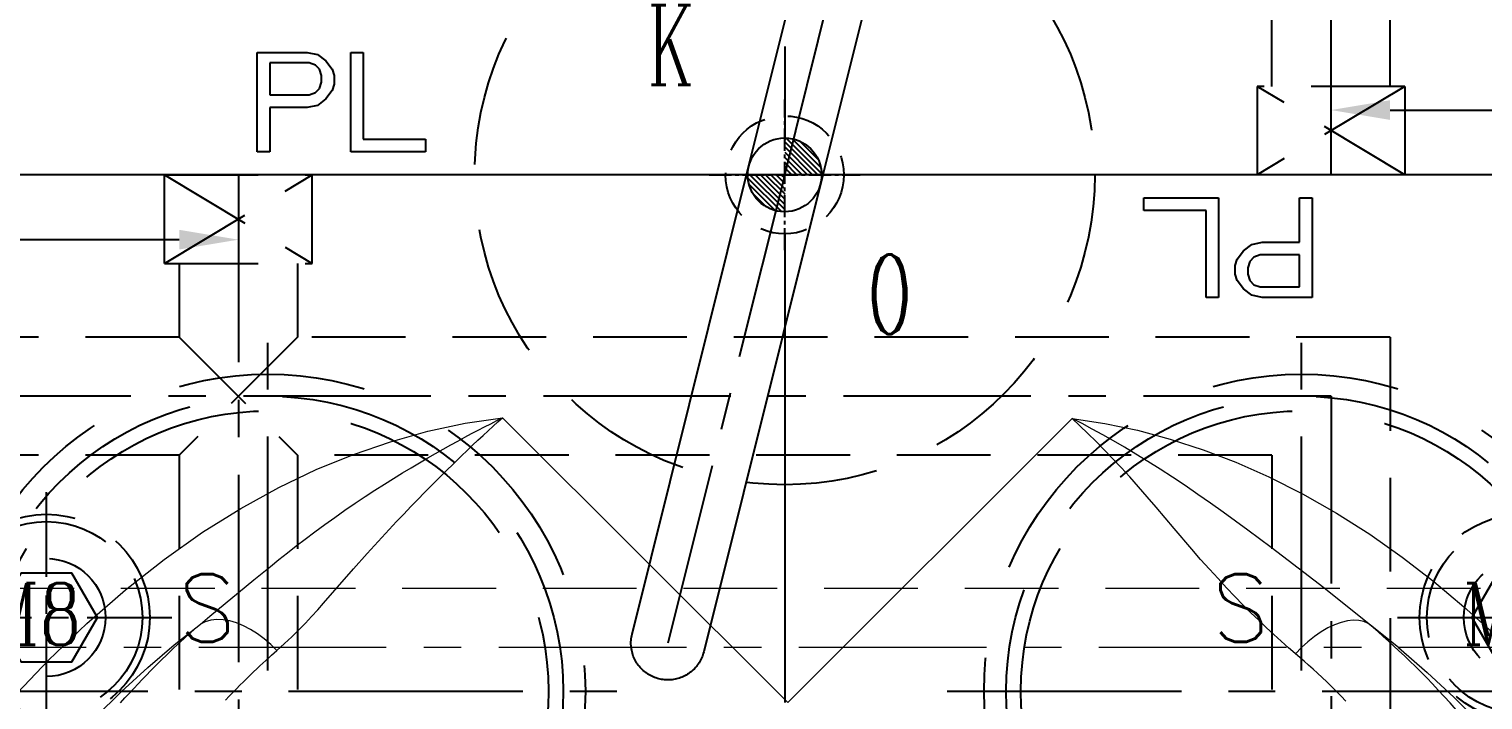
# Model space of a CAD drawing. Header units: inches. Extents: x 143011 to 144494, y -46023 to -44974.
# Drawn here: x 143734.4 to 143832.9, y -45312 to -45266.5 of the extents above; entities that cross this region are included whole.
import ezdxf

# ---------------------------------------------------------------- set-up
doc = ezdxf.new("R2010")
doc.units = ezdxf.units.IN
doc.header["$LTSCALE"] = 2
doc.header["$MEASUREMENT"] = 0
doc.header["$PDMODE"] = 3
doc.header["$PDSIZE"] = 0.3125
for name, pattern in [('CENTER', [50.8, 31.75, -6.35, 6.35, -6.35]), ('CENTER2', [1.125, 0.75, -0.125, 0.125, -0.125]), ('DASHED', [0.75, 0.5, -0.25]), ('HIDDEN', [9.525, 6.35, -3.175]), ('HIDDEN2', [4.7625, 3.175, -1.5875])]:
    doc.linetypes.add(name, pattern=pattern)
doc.layers.get('0').update_dxf_attribs({"linetype": 'CONTINUOUS'})
doc.layers.get('Defpoints').update_dxf_attribs({"linetype": 'CONTINUOUS'})
for name, color, linetype in [('CAV-COR', 1, 'CONTINUOUS'), ('PIN', 4, 'CONTINUOUS'), ('PIN-H', 2, 'HIDDEN2'), ('Ru', 8, 'CONTINUOUS'), ('SCREW', 52, 'HIDDEN'), ('SP', 3, 'CONTINUOUS'), ('wr2', 41, 'DASHED')]:
    doc.layers.add(name, color=color, linetype=linetype)
for name, color, linetype, lineweight in [('dim', 3, 'CONTINUOUS', 15), ('WR', 122, 'HIDDEN', 18), ('枕位', 75, 'CONTINUOUS', 15)]:
    doc.layers.add(name, color=color, linetype=linetype, lineweight=lineweight)
doc.styles.add('ROMANC', font='romanc', dxfattribs={"width": 0.6, "height": 1})
doc.styles.get("Standard").update_dxf_attribs({"font": 'txt.shx', "width": 0.67})
doc.dimstyles.new('2.00', dxfattribs={"dimtxt": 5, "dimasz": 4, "dimexe": 0.666, "dimexo": 0.626, "dimgap": 1, "dimtad": 0, "dimzin": 0, "dimdsep": 46, "dimtxsty": 'Standard', "dimcen": 0.09, "dimclrd": 3, "dimclre": 3, "dimclrt": 7, "dimazin": 0, "dimtfac": 1, "dimtofl": 0, "dimtmove": 0, "dimatfit": 0, "dimfxl": 0, "dimtolj": 1, "dimtzin": 0, "dimarcsym": 0})

# ---------------------------------------------------------------- blocks, each defined once
blk = doc.blocks.new('20160804.135220')
at = {"layer": 'SCREW', "linetype": 'CENTER2', "ltscale": 5}
for p, q in [((0, -8.5), (0, 8.5)), ((-8.5, 0), (8.5, 0))]:
    blk.add_line(p, q, dxfattribs=at)
at = {"layer": 'SCREW'}
blk.add_lwpolyline([(-1.732, 3), (-3.464, 0), (-1.732, -3), (1.732, -3), (3.464, 0), (1.732, 3)], close=True, dxfattribs=at)
at = {"layer": 'SCREW', "ltscale": 0.5}
for radius in [7, 6.5, 4]:
    blk.add_circle((0, 0), radius, dxfattribs=at)
at = {"layer": 'dim', "style": 'ROMANC', "width": 0.8}
blk.add_text('M8', height=4.1865, dxfattribs=at).set_placement((-4.071, -1.858))
blk = doc.blocks.new('20151030.171830')
at = {"color": 8, "linetype": 'HIDDEN'}
blk.add_circle((0, 0), 21.5, dxfattribs=at)
at = {"layer": 'SP', "linetype": 'CENTER', "ltscale": 0.25}
for p, q in [((0, -24), (0, 24)), ((-24, 0), (24, 0))]:
    blk.add_line(p, q, dxfattribs=at)
at = {"layer": 'SP', "linetype": 'HIDDEN'}
for radius in [20, 19]:
    blk.add_circle((0, 0), radius, dxfattribs=at)
at = {"layer": 'dim', "insert": (-5.289, -6.05), "char_height": 4.0633, "attachment_point": 5}
blk.add_mtext('Ø40', dxfattribs=at)
at = {"layer": 'SP'}
for s, p in [('S', (-6.081, 3.359)), ('P', (4.334, -7.124))]:
    blk.add_text(s, height=4.582, dxfattribs=at).set_placement(p)
blk = doc.blocks.new('*D37776')
at = {"layer": 'Defpoints', "color": 0}
for p in [(143822.577, -45272.026), (143822.577, -45272.433), (143870.577, -45271.597)]:
    blk.add_point(p, dxfattribs=at)
at = {"layer": 'dim', "color": 3, "linetype": 'ByBlock', "lineweight": -2}
for p, q in [((143822.577, -45271.807), (143822.577, -45271.36)), ((143826.577, -45272.026), (143839.435, -45272.026)), ((143866.577, -45272.026), (143853.718, -45272.026)), ((143870.577, -45272.223), (143870.577, -45272.692))]:
    blk.add_line(p, q, dxfattribs=at)
at = {"layer": 'dim', "color": 3, "linetype": 'ByBlock'}
for points in [[(143826.577, -45271.36), (143826.577, -45272.693), (143822.577, -45272.026)], [(143866.577, -45272.693), (143866.577, -45271.36), (143870.577, -45272.026)]]:
    blk.add_solid(points, dxfattribs=at)
at = {"layer": 'dim', "color": 7, "linetype": 'ByBlock', "insert": (143846.577, -45272.026), "char_height": 5, "attachment_point": 5}
blk.add_mtext('\\A1;48.00', dxfattribs=at)
blk = doc.blocks.new('*D37791')
at = {"layer": 'Defpoints', "color": 0}
for p in [(143748.577, -45280.405), (143700.577, -45281.241), (143748.577, -45280.812)]:
    blk.add_point(p, dxfattribs=at)
at = {"layer": 'dim', "color": 3, "linetype": 'ByBlock', "lineweight": -2}
for p, q in [((143700.577, -45280.615), (143700.577, -45280.146)), ((143704.577, -45280.812), (143717.435, -45280.812)), ((143744.577, -45280.812), (143731.718, -45280.812)), ((143748.577, -45281.031), (143748.577, -45281.478))]:
    blk.add_line(p, q, dxfattribs=at)
at = {"layer": 'dim', "color": 3, "linetype": 'ByBlock'}
for points in [[(143704.577, -45280.145), (143704.577, -45281.478), (143700.577, -45280.812)], [(143744.577, -45281.478), (143744.577, -45280.145), (143748.577, -45280.812)]]:
    blk.add_solid(points, dxfattribs=at)
at = {"layer": 'dim', "color": 7, "linetype": 'ByBlock', "insert": (143724.577, -45280.812), "char_height": 5, "attachment_point": 5}
blk.add_mtext('\\A1;48.00', dxfattribs=at)

msp = doc.modelspace()

# ---------------------------------------------------------------- hatches: boundary and pattern name
at = {"layer": 'PIN', "linetype": 'Continuous'}
h = msp.add_hatch(dxfattribs=at)
h.set_pattern_fill('ANSI31', color=5, scale=2, angle=90, style=0)
h.set_pattern_definition([(135, (143990.85857, -45290.6587), (-0.1767767, -0.1767767), [])])
h.paths.add_polyline_path([(143785.577, -45276.419), (143783.077, -45276.419, 0.414214), (143785.577, -45278.919)])
h.paths.add_polyline_path([(143785.577, -45273.919), (143785.577, -45276.419), (143788.077, -45276.419, 0.414214)])

# ---------------------------------------------------------------- linework, layer by layer
at = {"linetype": 'CENTER', "ltscale": 0.5}
for p, q in [((143785.577, -45026.419), (143785.577, -45526.419)), ((143935.577, -45276.419), (143635.577, -45276.419))]:
    msp.add_line(p, q, dxfattribs=at)
at = {"color": 8, "linetype": 'HIDDEN', "ltscale": 0.7}
msp.add_circle((143785.577, -45276.419), 21, dxfattribs=at)
at = {"layer": 'CAV-COR', "linetype": 'ByBlock'}
for p, q in [((143749.856, -45274.868), (143749.856, -45268.115)), ((143749.856, -45268.115), (143753.232, -45268.115)), ((143753.232, -45268.115), (143753.936, -45268.258)), ((143753.936, -45268.258), (143754.499, -45268.689)), ((143756.187, -45274.868), (143756.187, -45268.115)), ((143756.187, -45268.115), (143757.031, -45268.115)), ((143757.031, -45268.115), (143757.031, -45274.006)), ((143750.7, -45268.833), (143750.7, -45270.988)), ((143753.373, -45268.833), (143750.7, -45268.833)), ((143753.795, -45268.977), (143753.373, -45268.833)), ((143754.077, -45269.264), (143753.795, -45268.977)), ((143754.217, -45269.695), (143754.077, -45269.264)), ((143754.499, -45268.689), (143754.921, -45269.264)), ((143754.921, -45269.264), (143755.062, -45269.695)), ((143753.795, -45270.845), (143754.077, -45270.557)), ((143754.077, -45270.557), (143754.217, -45270.126)), ((143754.217, -45270.126), (143754.217, -45269.695)), ((143755.062, -45270.27), (143754.921, -45270.701)), ((143755.062, -45269.695), (143755.062, -45270.27)), ((143750.7, -45270.988), (143753.373, -45270.988)), ((143753.373, -45270.988), (143753.795, -45270.845)), ((143754.499, -45271.276), (143753.936, -45271.707)), ((143754.921, -45270.701), (143754.499, -45271.276)), ((143750.7, -45271.851), (143750.7, -45274.868)), ((143753.232, -45271.851), (143750.7, -45271.851)), ((143753.936, -45271.707), (143753.232, -45271.851)), ((143757.031, -45274.006), (143761.252, -45274.006)), ((143761.252, -45274.006), (143761.252, -45274.868)), ((143750.7, -45274.868), (143749.856, -45274.868)), ((143761.252, -45274.868), (143756.187, -45274.868)), ((143870.577, -45276.419), (143700.577, -45276.419)), ((143809.901, -45278.832), (143809.901, -45277.97)), ((143809.901, -45277.97), (143814.966, -45277.97)), ((143814.966, -45277.97), (143814.966, -45284.723)), ((143820.453, -45280.987), (143820.453, -45277.97)), ((143820.453, -45277.97), (143821.297, -45277.97)), ((143821.297, -45277.97), (143821.297, -45284.723)), ((143814.122, -45278.832), (143809.901, -45278.832)), ((143814.122, -45284.723), (143814.122, -45278.832)), ((143816.654, -45281.562), (143817.217, -45281.131)), ((143817.217, -45281.131), (143817.921, -45280.987)), ((143817.921, -45280.987), (143820.453, -45280.987)), ((143816.092, -45282.568), (143816.232, -45282.137)), ((143816.232, -45282.137), (143816.654, -45281.562)), ((143817.076, -45282.281), (143816.936, -45282.712)), ((143817.358, -45281.993), (143817.076, -45282.281)), ((143817.78, -45281.849), (143817.358, -45281.993)), ((143820.453, -45281.849), (143817.78, -45281.849)), ((143820.453, -45284.005), (143820.453, -45281.849)), ((143816.092, -45283.143), (143816.092, -45282.568)), ((143816.232, -45283.574), (143816.092, -45283.143)), ((143816.936, -45282.712), (143816.936, -45283.143)), ((143816.936, -45283.143), (143817.076, -45283.574)), ((143816.654, -45284.149), (143816.232, -45283.574)), ((143817.217, -45284.58), (143816.654, -45284.149)), ((143817.076, -45283.574), (143817.358, -45283.861)), ((143817.358, -45283.861), (143817.78, -45284.005)), ((143817.78, -45284.005), (143820.453, -45284.005)), ((143814.966, -45284.723), (143814.122, -45284.723)), ((143817.921, -45284.723), (143817.217, -45284.58)), ((143821.297, -45284.723), (143817.921, -45284.723))]:
    msp.add_line(p, q, dxfattribs=at)
at = {"layer": 'PIN', "color": 5, "linetype": 'CENTER2'}
for p, q in [((143785.577, -45281.529), (143785.577, -45271.309)), ((143780.467, -45276.419), (143790.686, -45276.419))]:
    msp.add_line(p, q, dxfattribs=at)
at = {"layer": 'PIN', "color": 5, "linetype": 'Continuous'}
msp.add_circle((143785.577, -45276.419), 2.5, dxfattribs=at)
at = {"layer": 'PIN-H', "linetype": 'HIDDEN', "ltscale": 0.25}
msp.add_circle((143785.577, -45276.419), 4, dxfattribs=at)
at = {"layer": 'Ru', "linetype": 'Continuous', "ltscale": 0.5}
for p, q in [((143783, -45276.419), (143791.062, -45244.084)), ((143795.914, -45245.294), (143788.153, -45276.419)), ((143775.24, -45307.544), (143783, -45276.419)), ((143788.153, -45276.419), (143780.091, -45308.754))]:
    msp.add_line(p, q, dxfattribs=at)
at = {"layer": 'Ru', "linetype": 'CENTER', "ltscale": 0.2}
for q in [(143793.488, -45244.689), (143777.665, -45308.149)]:
    msp.add_line((143785.577, -45276.419), q, dxfattribs=at)
at = {"layer": 'Ru', "linetype": 'Continuous', "ltscale": 0.5}
msp.add_lwpolyline([(143780.091, -45308.754), (143780.065, -45308.851), (143780.035, -45308.947), (143780.001, -45309.041), (143779.963, -45309.135), (143779.921, -45309.226), (143779.876, -45309.317), (143779.827, -45309.405), (143779.774, -45309.491), (143779.718, -45309.576), (143779.659, -45309.658), (143779.596, -45309.737), (143779.53, -45309.814), (143779.462, -45309.888), (143779.39, -45309.959), (143779.316, -45310.027), (143779.239, -45310.092), (143779.159, -45310.154), (143779.077, -45310.212), (143778.992, -45310.268), (143778.905, -45310.32), (143778.816, -45310.369), (143778.725, -45310.414), (143778.632, -45310.455), (143778.538, -45310.492), (143778.442, -45310.525), (143778.346, -45310.555), (143778.249, -45310.58), (143778.151, -45310.602), (143778.052, -45310.619), (143777.952, -45310.633), (143777.851, -45310.642), (143777.749, -45310.648), (143777.648, -45310.649), (143777.546, -45310.646), (143777.445, -45310.639), (143777.345, -45310.629), (143777.245, -45310.614), (143777.147, -45310.595), (143777.05, -45310.572), (143776.954, -45310.546), (143776.858, -45310.515), (143776.764, -45310.481), (143776.671, -45310.443), (143776.58, -45310.401), (143776.49, -45310.356), (143776.402, -45310.306), (143776.316, -45310.254), (143776.233, -45310.198), (143776.152, -45310.139), (143776.074, -45310.077), (143775.999, -45310.013), (143775.926, -45309.945), (143775.856, -45309.874), (143775.788, -45309.801), (143775.724, -45309.724), (143775.662, -45309.645), (143775.603, -45309.563), (143775.548, -45309.479), (143775.496, -45309.393), (143775.448, -45309.305), (143775.404, -45309.215), (143775.363, -45309.124), (143775.326, -45309.031), (143775.293, -45308.937), (143775.263, -45308.841), (143775.237, -45308.745), (143775.215, -45308.647), (143775.197, -45308.548), (143775.183, -45308.448), (143775.173, -45308.347), (143775.167, -45308.247), (143775.165, -45308.146), (143775.167, -45308.045), (143775.174, -45307.944), (143775.184, -45307.843), (143775.199, -45307.743), (143775.217, -45307.643), (143775.24, -45307.544)], dxfattribs=at)
at = {"layer": 'WR', "linetype": 'HIDDEN', "ltscale": 0.5}
msp.add_line((143721.577, -45304.419), (143841.577, -45304.419), dxfattribs=at)
at = {"layer": 'WR', "linetype": 'CENTER', "ltscale": 0.2}
msp.add_line((143725.577, -45308.419), (143870.577, -45308.419), dxfattribs=at)
at = {"layer": 'wr2', "linetype": 'CENTER', "ltscale": 0.2}
for p, q in [((143822.577, -45276.419), (143822.577, -45201.419)), ((143748.577, -45276.419), (143748.577, -45351.419)), ((143822.577, -45291.419), (143700.577, -45291.419)), ((143822.577, -45291.419), (143822.577, -45466.419))]:
    msp.add_line(p, q, dxfattribs=at)
at = {"layer": 'wr2', "linetype": 'HIDDEN', "ltscale": 0.5}
for p, q in [((143818.577, -45270.419), (143818.577, -45265.419)), ((143826.577, -45270.419), (143826.577, -45265.419)), ((143827.577, -45276.419), (143817.577, -45270.419)), ((143827.577, -45270.419), (143817.577, -45276.419)), ((143817.577, -45270.419), (143817.577, -45276.419)), ((143827.577, -45270.419), (143817.577, -45270.419)), ((143827.577, -45270.419), (143827.577, -45276.419)), ((143743.577, -45276.419), (143753.577, -45276.419)), ((143743.577, -45276.419), (143753.577, -45282.419)), ((143743.577, -45282.419), (143753.577, -45276.419)), ((143743.577, -45282.419), (143743.577, -45276.419)), ((143753.577, -45282.419), (143753.577, -45276.419)), ((143827.577, -45276.419), (143817.577, -45276.419)), ((143743.577, -45282.419), (143753.577, -45282.419)), ((143744.577, -45282.419), (143744.577, -45287.419)), ((143752.577, -45282.419), (143752.577, -45287.419)), ((143744.577, -45287.419), (143706.577, -45287.419)), ((143752.577, -45287.419), (143744.577, -45295.419)), ((143744.577, -45287.419), (143752.577, -45295.419)), ((143826.577, -45287.419), (143752.577, -45287.419)), ((143826.577, -45287.419), (143826.577, -45460.419)), ((143744.577, -45295.419), (143706.577, -45295.419)), ((143744.577, -45295.419), (143744.577, -45351.419)), ((143752.577, -45295.419), (143752.577, -45351.419)), ((143818.577, -45295.419), (143752.577, -45295.419)), ((143818.577, -45295.419), (143818.577, -45419.419))]:
    msp.add_line(p, q, dxfattribs=at)
at = {"layer": '枕位', "linetype": 'ByBlock'}
for p, q in [((143766.476, -45292.877), (143785.783, -45312.183)), ((143785.783, -45312.183), (143805.043, -45292.923)), ((143813.152, -45301.791), (143811.945, -45300.375)), ((143820.734, -45303.363), (143819.291, -45302.255)), ((143754.345, -45305.447), (143756.371, -45303.129)), ((143822.083, -45304.417), (143820.734, -45303.363)), ((143823.345, -45305.417), (143822.083, -45304.417)), ((143827.155, -45308.46), (143823.345, -45305.417))]:
    msp.add_line(p, q, dxfattribs=at)
for points in [[(143733.179, -45311.974), (143735.726, -45309.304), (143738.309, -45306.832), (143740.929, -45304.545), (143743.543, -45302.476), (143746.141, -45300.642), (143748.734, -45299.026), (143751.307, -45297.605), (143753.847, -45296.385), (143756.367, -45295.361), (143758.888, -45294.502), (143761.416, -45293.796), (143763.946, -45293.254), (143766.476, -45292.877)], [(143749.614, -45303.875), (143750.18, -45303.41), (143750.742, -45302.954), (143751.313, -45302.495), (143751.896, -45302.034), (143752.491, -45301.571), (143753.107, -45301.1), (143753.755, -45300.614), (143754.428, -45300.122), (143755.106, -45299.635), (143755.793, -45299.153), (143756.487, -45298.679), (143757.166, -45298.225), (143757.825, -45297.794), (143758.468, -45297.383), (143759.093, -45296.991), (143759.698, -45296.619), (143760.284, -45296.265), (143760.853, -45295.927), (143761.404, -45295.605), (143761.938, -45295.298), (143762.456, -45295.005), (143762.959, -45294.724), (143763.445, -45294.457), (143763.917, -45294.201), (143764.376, -45293.956), (143764.819, -45293.721), (143765.251, -45293.497), (143765.672, -45293.281), (143766.081, -45293.075), (143766.476, -45292.877)], [(143762.493, -45296.64), (143763.306, -45295.841), (143763.696, -45295.462), (143764.075, -45295.097), (143764.445, -45294.744), (143764.806, -45294.404), (143765.156, -45294.076), (143765.498, -45293.76), (143765.833, -45293.454), (143766.159, -45293.16), (143766.476, -45292.877)], [(143811.945, -45300.375), (143810.738, -45298.944), (143810.136, -45298.24), (143809.538, -45297.556), (143808.943, -45296.888), (143808.358, -45296.245), (143807.785, -45295.632), (143807.223, -45295.047), (143806.668, -45294.483), (143806.118, -45293.94), (143805.577, -45293.42), (143805.043, -45292.923)], [(143819.291, -45302.255), (143818.531, -45301.679), (143817.745, -45301.09), (143816.941, -45300.494), (143816.116, -45299.889), (143815.271, -45299.276), (143814.419, -45298.67), (143813.561, -45298.07), (143812.694, -45297.476), (143811.839, -45296.905), (143810.999, -45296.359), (143810.172, -45295.836), (143809.368, -45295.341), (143808.595, -45294.879), (143807.849, -45294.445), (143807.121, -45294.034), (143806.408, -45293.642), (143805.715, -45293.272), (143805.043, -45292.923)], [(143805.043, -45292.923), (143807.255, -45293.264), (143809.47, -45293.732), (143811.69, -45294.328), (143813.91, -45295.044), (143816.135, -45295.888), (143818.375, -45296.88), (143820.655, -45298.039), (143822.951, -45299.346), (143825.198, -45300.768), (143827.393, -45302.32), (143829.539, -45303.986), (143831.58, -45305.689), (143833.493, -45307.415)], [(143761.189, -45297.951), (143762.07, -45297.062), (143762.493, -45296.64)], [(143756.371, -45303.129), (143757.304, -45302.08), (143757.79, -45301.542), (143758.287, -45301), (143758.792, -45300.454), (143759.291, -45299.921), (143759.78, -45299.406), (143760.261, -45298.905), (143760.732, -45298.419), (143761.189, -45297.951)], [(143820.464, -45309.124), (143819.693, -45308.463), (143819.203, -45308.029), (143818.704, -45307.575), (143818.196, -45307.102), (143817.68, -45306.609), (143817.153, -45306.093), (143816.613, -45305.553), (143816.062, -45304.988), (143815.501, -45304.399), (143814.926, -45303.782), (143814.34, -45303.139), (143813.749, -45302.476), (143813.152, -45301.791)], [(143746.002, -45306.861), (143746.644, -45306.336), (143749.614, -45303.875)], [(143751.184, -45308.66), (143751.706, -45308.185), (143752.204, -45307.716), (143752.677, -45307.251), (143753.121, -45306.794), (143753.539, -45306.342), (143753.948, -45305.892), (143754.345, -45305.447)], [(143721.989, -45336.686), (143723.135, -45334.44), (143724.384, -45332.202), (143725.731, -45329.969), (143727.182, -45327.729), (143728.723, -45325.491), (143730.322, -45323.293), (143731.967, -45321.135), (143733.662, -45319.021), (143735.383, -45316.986), (143737.126, -45315.039), (143738.893, -45313.182), (143740.669, -45311.433), (143742.445, -45309.798), (143744.224, -45308.274), (143746.002, -45306.861)], [(143740.597, -45312.202), (143740.899, -45311.866), (143741.197, -45311.54), (143741.491, -45311.224), (143741.781, -45310.915), (143742.066, -45310.616), (143742.347, -45310.325), (143742.623, -45310.042), (143742.895, -45309.767), (143743.163, -45309.499), (143743.426, -45309.24), (143743.685, -45308.987), (143743.939, -45308.742), (143744.189, -45308.504), (143744.434, -45308.274), (143744.674, -45308.05), (143744.909, -45307.834), (143745.139, -45307.625), (143745.363, -45307.423), (143745.582, -45307.229), (143745.795, -45307.041), (143746.002, -45306.861)], [(143751.184, -45308.66), (143750.769, -45308.241), (143750.33, -45307.858), (143749.873, -45307.517), (143749.403, -45307.221), (143748.929, -45306.976), (143748.455, -45306.785), (143747.99, -45306.651), (143747.539, -45306.574), (143747.109, -45306.557), (143746.706, -45306.6), (143746.335, -45306.702), (143746.002, -45306.861)], [(143825.103, -45306.824), (143824.801, -45306.693), (143824.46, -45306.619), (143824.086, -45306.603), (143823.684, -45306.647), (143823.259, -45306.749), (143822.818, -45306.908), (143822.366, -45307.121), (143821.91, -45307.386), (143821.457, -45307.699), (143821.013, -45308.055), (143820.584, -45308.45), (143820.176, -45308.878)], [(143833.17, -45315.192), (143832.746, -45314.663), (143832.318, -45314.141), (143831.893, -45313.634), (143831.473, -45313.143), (143831.057, -45312.668), (143830.646, -45312.208), (143830.242, -45311.764), (143829.843, -45311.334), (143829.449, -45310.918), (143829.058, -45310.514), (143828.673, -45310.123), (143828.292, -45309.743), (143827.915, -45309.374), (143827.544, -45309.017), (143827.178, -45308.672), (143826.817, -45308.337), (143826.463, -45308.014), (143826.114, -45307.701), (143825.771, -45307.399), (143825.434, -45307.106), (143825.103, -45306.824)], [(143747.696, -45312.022), (143747.947, -45311.759), (143748.196, -45311.501), (143748.441, -45311.25), (143748.683, -45311.007), (143748.92, -45310.77), (143749.152, -45310.541), (143749.38, -45310.319), (143749.602, -45310.106), (143749.819, -45309.899), (143750.03, -45309.701), (143750.237, -45309.509), (143750.438, -45309.325), (143750.633, -45309.148), (143750.822, -45308.978), (143751.006, -45308.816), (143751.184, -45308.66)], [(143827.155, -45308.46), (143829.088, -45310.138), (143830.91, -45311.841), (143832.617, -45313.548), (143834.224, -45315.254), (143835.757, -45316.971), (143837.208, -45318.679), (143838.592, -45320.381), (143839.955, -45322.131), (143841.303, -45323.931), (143842.628, -45325.771), (143843.951, -45327.698), (143845.274, -45329.734), (143846.573, -45331.865), (143847.829, -45334.088), (143849.027, -45336.406), (143850.155, -45338.827), (143851.198, -45341.359)], [(143823.586, -45312.077), (143823.258, -45311.741), (143822.933, -45311.414), (143822.611, -45311.096), (143822.292, -45310.787), (143821.977, -45310.488), (143821.666, -45310.197), (143821.358, -45309.916), (143821.056, -45309.643), (143820.758, -45309.379), (143820.464, -45309.124)]]:
    msp.add_lwpolyline(points, dxfattribs=at)

# ---------------------------------------------------------------- block references
at = {"layer": 'SCREW', "linetype": 'ByBlock'}
for p in [(143735.577, -45306.419), (143835.577, -45306.419)]:
    msp.add_blockref('20160804.135220', p, dxfattribs=at)
at = {"layer": 'SP', "linetype": 'ByBlock', "ltscale": 0.3}
for p in [(143750.577, -45311.419), (143820.577, -45311.419)]:
    msp.add_blockref('20151030.171830', p, dxfattribs=at)

# ---------------------------------------------------------------- texts
at = {"color": 8, "linetype": 'HIDDEN', "ltscale": 0.7, "style": 'ROMANC', "width": 0.6}
for s, p in [('K', (143776.275, -45270.315)), ('O', (143791.155, -45287.205))]:
    msp.add_text(s, height=5.4, dxfattribs=at).set_placement(p)

# ---------------------------------------------------------------- dimensions: what is measured, and where the dimension line sits
at = {"layer": 'dim', "linetype": 'ByBlock'}
dim = msp.add_linear_dim(base=(143822.577, -45272.026), p1=(143870.577, -45271.597), p2=(143822.577, -45272.433), angle=180, dimstyle='2.00', dxfattribs=at)
dim.commit()
dim.dimension.update_dxf_attribs({"geometry": '*D37776', "text_midpoint": (143846.577, -45272.026)})
dim = msp.add_linear_dim(base=(143748.577, -45280.812), p1=(143700.577, -45281.241), p2=(143748.577, -45280.405), dimstyle='2.00', dxfattribs=at)
dim.commit()
dim.dimension.update_dxf_attribs({"geometry": '*D37791', "text_midpoint": (143724.577, -45280.812)})

doc.saveas('drawing.dxf')
